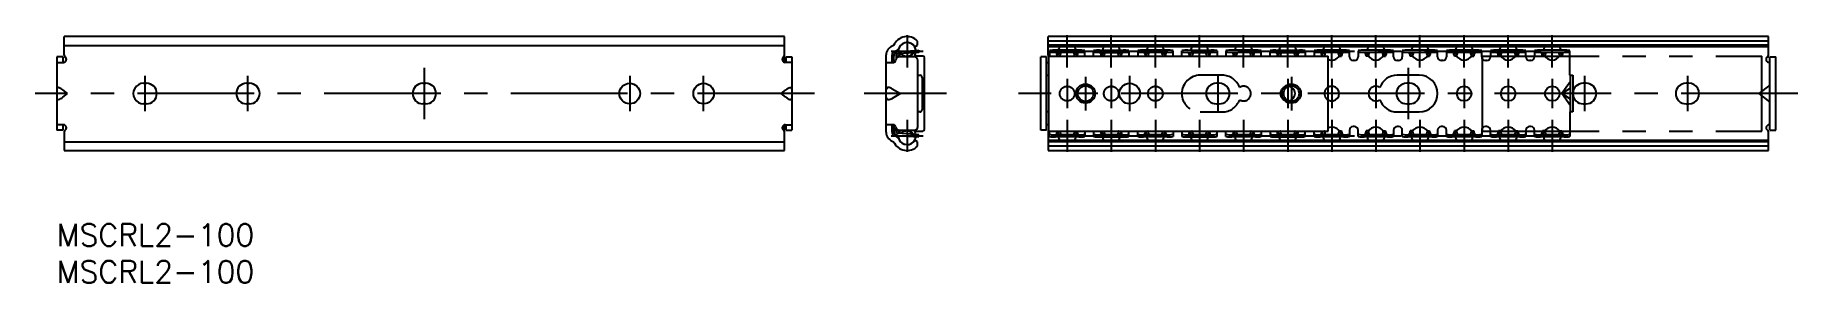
# Model space of a CAD drawing. Extents: x -3 to 237, y -8 to 26.
import ezdxf

# ---------------------------------------------------------------- set-up
doc = ezdxf.new("R2010")
doc.units = 0
doc.header["$LTSCALE"] = 0.5
for name, pattern in [('CENTER', [50.8, 31.75, -6.35, 6.35, -6.35]), ('DASHED', [19.05, 12.7, -6.35]), ('PHANTOM', [63.5, 31.75, -6.35, 6.35, -6.35, 6.35, -6.35])]:
    doc.linetypes.add(name, pattern=pattern)
for name, color, linetype in [('MSM_CENTER', 1, 'CENTER'), ('MSM_CONTINUOUS', 7, 'CONTINUOUS'), ('MSM_DASHED', 4, 'DASHED'), ('MSM_IMAGINARY', 6, 'PHANTOM'), ('MSM_NARROW', 5, 'CONTINUOUS'), ('MSM_PART_NUMBER', 7, 'CONTINUOUS')]:
    doc.layers.add(name, color=color, linetype=linetype)
doc.styles.get("Standard").update_dxf_attribs({"font": 'txt.shx', "height": 1.5, "bigfont": 'bigfont.shx'})

# ---------------------------------------------------------------- blocks, each defined once
blk = doc.blocks.new('*U27')
at = {"layer": 'MSM_PART_NUMBER'}
blk.add_text('MSCRL2-100', height=3, dxfattribs=at).set_placement((0, -3))
blk = doc.blocks.new('*U28')
at = {"layer": 'MSM_PART_NUMBER'}
blk.add_text('MSCRL2-100', height=3, dxfattribs=at).set_placement((0, -8))

msp = doc.modelspace()

# ---------------------------------------------------------------- linework, layer by layer
at = {"layer": 'MSM_CENTER'}
for p, q in [((115.68, 25.69), (115.68, 21.31)), ((137.46, 21.31), (137.46, 25.69)), ((143.46, 21.31), (143.46, 25.69)), ((149.46, 21.31), (149.46, 25.69)), ((155.46, 21.31), (155.46, 25.69)), ((161.46, 21.31), (161.46, 25.69)), ((167.46, 21.31), (167.46, 25.69)), ((173.46, 21.31), (173.46, 25.69)), ((179.46, 21.31), (179.46, 25.69)), ((185.46, 21.31), (185.46, 25.69)), ((191.46, 21.31), (191.46, 25.69)), ((197.46, 21.31), (197.46, 25.69)), ((203.46, 21.31), (203.46, 25.69)), ((113.49, 23.5), (117.87, 23.5)), ((135.27, 23.5), (205.65, 23.5)), ((12, 15.35), (12, 20.15)), ((26, 15.35), (26, 20.15)), ((50, 14.25), (50, 21.25)), ((78, 15.35), (78, 20.15)), ((88, 15.35), (88, 20.15)), ((137.46, 19.75), (137.46, 15.75)), ((139.96, 20.05), (139.96, 15.45)), ((143.46, 19.75), (143.46, 15.75)), ((145.96, 20.15), (145.96, 15.35)), ((149.46, 19.75), (149.46, 15.75)), ((157.96, 20.15), (157.96, 15.35)), ((167.46, 19.75), (167.46, 15.75)), ((167.96, 20.05), (167.96, 15.45)), ((173.46, 19.75), (173.46, 15.75)), ((179.46, 19.75), (179.46, 15.75)), ((183.86, 21.25), (183.86, 14.25)), ((191.47, 19.75), (191.47, 15.75)), ((197.46, 19.75), (197.46, 15.75)), ((203.46, 19.75), (203.46, 15.75)), ((207.86, 20.15), (207.86, 15.35)), ((221.86, 20.15), (221.86, 15.35)), ((103.06, 17.75), (-2.94, 17.75)), ((121.03, 17.75), (109.83, 17.75)), ((236.86, 17.75), (130.86, 17.75)), ((113.49, 12), (117.87, 12)), ((115.68, 14.19), (115.68, 9.81)), ((135.27, 12), (205.65, 12)), ((137.46, 14.19), (137.46, 9.81)), ((143.46, 14.19), (143.46, 9.81)), ((149.46, 14.19), (149.46, 9.81)), ((155.46, 14.19), (155.46, 9.81)), ((161.46, 14.19), (161.46, 9.81)), ((167.46, 14.19), (167.46, 9.81)), ((173.46, 14.19), (173.46, 9.81)), ((179.46, 14.19), (179.46, 9.81)), ((185.46, 14.19), (185.46, 9.81)), ((191.46, 14.19), (191.46, 9.81)), ((197.46, 14.19), (197.46, 9.81)), ((203.46, 14.19), (203.46, 9.81))]:
    msp.add_line(p, q, dxfattribs=at)
at = {"layer": 'MSM_CONTINUOUS'}
for p, q in [((99, 25.5), (1, 25.5)), ((1, 22.97), (1, 25.5)), ((1, 24.3), (99, 24.3)), ((99, 22.97), (99, 25.5)), ((113.85, 24.3), (113.65, 24.22)), ((116.72, 24.1), (117.11, 24.33)), ((117.11, 24.33), (117.11, 24.9)), ((232.86, 25.5), (134.86, 25.5)), ((134.86, 22.97), (134.86, 25.5)), ((232.86, 24.9), (134.86, 24.9)), ((232.86, 24.33), (134.86, 24.33)), ((232.86, 24.1), (134.86, 24.1)), ((232.86, 22.97), (232.86, 25.5)), ((0.8, 22.75), (0, 22.75)), ((0, 22.75), (0, 12.75)), ((0, 22), (0.9, 22)), ((0.8, 22.75), (0.8, 22)), ((98.8, 22.14), (98.8, 22.66)), ((98.9, 22.75), (98.9, 22.05)), ((100, 22), (99.1, 22)), ((99.2, 22.75), (99.2, 22)), ((99.2, 22.75), (100, 22.75)), ((100, 22.75), (100, 12.75)), ((112.83, 12.49), (112.83, 23.01)), ((112.83, 22), (113.83, 22)), ((113.63, 22), (113.63, 23.01)), ((113.88, 22), (113.88, 22.85)), ((113.95, 23.48), (114.14, 23.55)), ((114.18, 22.85), (114.18, 22.47)), ((114.38, 22.75), (114.38, 22.68)), ((114.44, 23.45), (117.26, 23.65)), ((117.28, 23.35), (114.46, 23.15)), ((114.57, 22.85), (114.48, 22.85)), ((116.63, 22.75), (114.63, 22.75)), ((114.75, 22.75), (114.73, 22.77)), ((116.64, 22.77), (116.62, 22.75)), ((117.83, 22.85), (116.8, 22.85)), ((117.13, 13.25), (117.13, 22.25)), ((117.26, 23.65), (117.28, 23.35)), ((118.03, 12.85), (118.03, 22.65)), ((134.66, 22.75), (133.86, 22.75)), ((133.86, 12.75), (133.86, 22.75)), ((134.66, 12.75), (134.66, 22.75)), ((134.66, 22), (134.76, 22)), ((134.96, 22.85), (172.96, 22.85)), ((134.96, 12.65), (134.96, 22.85)), ((135.06, 23.59), (135.06, 22.85)), ((139.06, 23.65), (135.86, 23.65)), ((139.06, 23.35), (135.86, 23.35)), ((136.01, 23.25), (136.01, 23.23)), ((136.25, 23.3), (136.58, 23.3)), ((138.34, 23.3), (138.67, 23.3)), ((138.91, 23.25), (138.91, 23.23)), ((139.86, 22.85), (139.86, 23.59)), ((141.06, 22.85), (141.06, 23.59)), ((141.86, 23.65), (145.06, 23.65)), ((141.86, 23.35), (145.06, 23.35)), ((142.01, 23.25), (142.01, 23.23)), ((142.58, 23.3), (142.25, 23.3)), ((144.67, 23.3), (144.34, 23.3)), ((144.91, 23.25), (144.91, 23.23)), ((145.86, 23.59), (145.86, 22.85)), ((147.06, 23.59), (147.06, 22.85)), ((151.06, 23.65), (147.86, 23.65)), ((151.06, 23.35), (147.86, 23.35)), ((148.01, 23.25), (148.01, 23.23)), ((148.25, 23.3), (148.58, 23.3)), ((150.34, 23.3), (150.67, 23.3)), ((150.91, 23.25), (150.91, 23.23)), ((151.86, 22.85), (151.86, 23.59)), ((153.06, 22.85), (153.06, 23.59)), ((153.86, 23.65), (157.06, 23.65)), ((153.86, 23.35), (157.06, 23.35)), ((154.01, 23.25), (154.01, 23.23)), ((154.58, 23.3), (154.25, 23.3)), ((156.67, 23.3), (156.34, 23.3)), ((156.91, 23.25), (156.91, 23.23)), ((157.86, 23.59), (157.86, 22.85)), ((159.06, 23.59), (159.06, 22.85)), ((163.06, 23.65), (159.86, 23.65)), ((163.06, 23.35), (159.86, 23.35)), ((160.01, 23.25), (160.01, 23.23)), ((160.25, 23.3), (160.58, 23.3)), ((162.34, 23.3), (162.67, 23.3)), ((162.91, 23.25), (162.91, 23.23)), ((163.86, 22.85), (163.86, 23.59)), ((165.06, 22.85), (165.06, 23.59)), ((165.86, 23.65), (169.06, 23.65)), ((165.86, 23.35), (169.06, 23.35)), ((166.01, 23.25), (166.01, 23.23)), ((166.58, 23.3), (166.25, 23.3)), ((168.67, 23.3), (168.34, 23.3)), ((168.91, 23.25), (168.91, 23.23)), ((169.86, 23.59), (169.86, 22.85)), ((171.06, 23.59), (171.06, 22.85)), ((175.06, 23.65), (171.86, 23.65)), ((175.06, 23.35), (171.86, 23.35)), ((172.01, 23.25), (172.01, 23.23)), ((172.25, 23.3), (172.58, 23.3)), ((172.96, 12.65), (172.96, 22.85)), ((174.34, 23.3), (174.67, 23.3)), ((174.48, 22.84), (174.78, 22.84)), ((174.91, 23.25), (174.91, 23.23)), ((175.86, 22.75), (175.86, 23.59)), ((176.56, 22.25), (176.36, 22.25)), ((177.06, 23.59), (177.06, 22.75)), ((181.06, 23.65), (177.86, 23.65)), ((181.06, 23.35), (177.86, 23.35)), ((178.01, 23.25), (178.01, 23.23)), ((178.44, 22.84), (178.14, 22.84)), ((178.25, 23.3), (178.58, 23.3)), ((180.34, 23.3), (180.67, 23.3)), ((180.48, 22.84), (180.78, 22.84)), ((180.91, 23.25), (180.91, 23.23)), ((181.86, 22.75), (181.86, 23.59)), ((182.56, 22.25), (182.36, 22.25)), ((183.06, 23.59), (183.06, 22.75)), ((187.06, 23.65), (183.86, 23.65)), ((187.06, 23.35), (183.86, 23.35)), ((184.01, 23.25), (184.01, 23.23)), ((184.44, 22.84), (184.14, 22.84)), ((184.25, 23.3), (184.58, 23.3)), ((186.34, 23.3), (186.67, 23.3)), ((186.48, 22.84), (186.78, 22.84)), ((186.91, 23.25), (186.91, 23.23)), ((187.86, 22.75), (187.86, 23.59)), ((188.56, 22.25), (188.36, 22.25)), ((189.06, 23.59), (189.06, 22.75)), ((193.06, 23.65), (189.86, 23.65)), ((193.06, 23.35), (189.86, 23.35)), ((190.01, 23.25), (190.01, 23.23)), ((190.44, 22.84), (190.14, 22.84)), ((190.25, 23.3), (190.58, 23.3)), ((192.34, 23.3), (192.67, 23.3)), ((192.48, 22.84), (192.78, 22.84)), ((192.91, 23.25), (192.91, 23.23)), ((193.86, 22.75), (193.86, 23.59)), ((194.56, 22.25), (194.36, 22.25)), ((195.06, 23.59), (195.06, 22.75)), ((199.06, 23.65), (195.86, 23.65)), ((199.06, 23.35), (195.86, 23.35)), ((196.01, 23.25), (196.01, 23.23)), ((196.44, 22.84), (196.14, 22.84)), ((196.25, 23.3), (196.58, 23.3)), ((198.34, 23.3), (198.67, 23.3)), ((198.48, 22.84), (198.78, 22.84)), ((198.91, 23.25), (198.91, 23.23)), ((199.86, 22.75), (199.86, 23.59)), ((200.56, 22.25), (200.36, 22.25)), ((201.06, 23.59), (201.06, 22.75)), ((205.06, 23.65), (201.86, 23.65)), ((205.06, 23.35), (201.86, 23.35)), ((202.01, 23.25), (202.01, 23.23)), ((202.44, 22.84), (202.14, 22.84)), ((202.25, 23.3), (202.58, 23.3)), ((204.34, 23.3), (204.67, 23.3)), ((204.48, 22.84), (204.78, 22.84)), ((204.91, 23.25), (204.91, 23.23)), ((205.86, 20.25), (205.86, 23.59)), ((233.06, 22), (232.96, 22)), ((233.06, 22.75), (233.86, 22.75)), ((233.06, 12.75), (233.06, 22.75)), ((233.86, 12.75), (233.86, 22.75)), ((117.13, 20.25), (117.43, 20.25)), ((117.73, 19.95), (117.73, 15.55)), ((134.66, 20.25), (134.96, 20.25)), ((185.36, 20.25), (182.36, 20.25)), ((205.96, 19.4), (204.76, 17.75)), ((205.86, 20.25), (206.26, 20.25)), ((205.96, 15.25), (205.96, 20.25)), ((206.26, 20.25), (206.26, 15.25)), ((1.46, 17.75), (0.8, 18.26)), ((0.8, 17.24), (1.46, 17.75)), ((11.8, 19.15), (12.2, 19.15)), ((25.8, 19.15), (26.2, 19.15)), ((49.8, 19.15), (50.2, 19.15)), ((98.54, 17.75), (99.2, 18.26)), ((99.2, 17.24), (98.54, 17.75)), ((113.63, 18.41), (114.78, 17.75)), ((114.78, 17.75), (113.63, 17.09)), ((158.16, 19.15), (157.76, 19.15)), ((184.06, 19.15), (183.66, 19.15)), ((205.96, 18.5), (204.76, 17.75)), ((205.96, 17), (204.76, 17.75)), ((205.96, 16.1), (204.76, 17.75)), ((208.06, 19.15), (207.66, 19.15)), ((222.06, 19.15), (221.66, 19.15)), ((233.06, 18.9), (231.56, 17.75)), ((231.56, 17.75), (233.06, 16.6)), ((12.2, 16.35), (11.8, 16.35)), ((26.2, 16.35), (25.8, 16.35)), ((50.2, 16.35), (49.8, 16.35)), ((117.43, 15.25), (117.13, 15.25)), ((134.96, 15.25), (134.66, 15.25)), ((157.76, 16.35), (158.16, 16.35)), ((182.36, 15.25), (185.36, 15.25)), ((183.66, 16.35), (184.06, 16.35)), ((206.26, 15.25), (205.86, 15.25)), ((205.86, 15.25), (205.86, 11.91)), ((207.66, 16.35), (208.06, 16.35)), ((221.66, 16.35), (222.06, 16.35)), ((0.9, 13.5), (0, 13.5)), ((0.8, 12.75), (0, 12.75)), ((0.8, 13.5), (0.8, 12.75)), ((1, 12.53), (1, 10)), ((98.8, 13.36), (98.8, 12.84)), ((98.9, 13.45), (98.9, 12.75)), ((99, 10), (99, 12.53)), ((99.1, 13.5), (100, 13.5)), ((99.2, 13.5), (99.2, 12.75)), ((99.2, 12.75), (100, 12.75)), ((113.83, 13.5), (112.83, 13.5)), ((113.63, 12.49), (113.63, 13.5)), ((113.88, 13.5), (113.88, 12.65)), ((114.14, 11.95), (113.95, 12.02)), ((114.18, 12.65), (114.18, 13.03)), ((114.38, 12.82), (114.38, 12.75)), ((114.44, 12.05), (117.26, 11.85)), ((117.28, 12.15), (114.46, 12.35)), ((114.48, 12.65), (114.57, 12.65)), ((114.63, 12.75), (116.63, 12.75)), ((114.73, 12.73), (114.75, 12.75)), ((116.62, 12.75), (116.64, 12.73)), ((116.8, 12.65), (117.83, 12.65)), ((117.26, 11.85), (117.28, 12.15)), ((134.66, 12.75), (133.86, 12.75)), ((134.76, 13.5), (134.66, 13.5)), ((134.86, 12.53), (134.86, 10)), ((134.96, 12.65), (172.96, 12.65)), ((135.06, 11.91), (135.06, 12.65)), ((139.06, 12.15), (135.86, 12.15)), ((136.01, 12.25), (136.01, 12.27)), ((136.25, 12.2), (136.58, 12.2)), ((138.34, 12.2), (138.67, 12.2)), ((138.91, 12.25), (138.91, 12.27)), ((139.86, 12.65), (139.86, 11.91)), ((141.06, 12.65), (141.06, 11.91)), ((141.86, 12.15), (145.06, 12.15)), ((142.01, 12.25), (142.01, 12.27)), ((142.58, 12.2), (142.25, 12.2)), ((144.67, 12.2), (144.34, 12.2)), ((144.91, 12.25), (144.91, 12.27)), ((145.86, 11.91), (145.86, 12.65)), ((147.06, 11.91), (147.06, 12.65)), ((151.06, 12.15), (147.86, 12.15)), ((148.01, 12.25), (148.01, 12.27)), ((148.25, 12.2), (148.58, 12.2)), ((150.34, 12.2), (150.67, 12.2)), ((150.91, 12.25), (150.91, 12.27)), ((151.86, 12.65), (151.86, 11.91)), ((153.06, 12.65), (153.06, 11.91)), ((153.86, 12.15), (157.06, 12.15)), ((154.01, 12.25), (154.01, 12.27)), ((154.58, 12.2), (154.25, 12.2)), ((156.67, 12.2), (156.34, 12.2)), ((156.91, 12.25), (156.91, 12.27)), ((157.86, 11.91), (157.86, 12.65)), ((159.06, 11.91), (159.06, 12.65)), ((163.06, 12.15), (159.86, 12.15)), ((160.01, 12.25), (160.01, 12.27)), ((160.25, 12.2), (160.58, 12.2)), ((162.34, 12.2), (162.67, 12.2)), ((162.91, 12.25), (162.91, 12.27)), ((163.86, 12.65), (163.86, 11.91)), ((165.06, 12.65), (165.06, 11.91)), ((165.86, 12.15), (169.06, 12.15)), ((166.01, 12.25), (166.01, 12.27)), ((166.58, 12.2), (166.25, 12.2)), ((168.67, 12.2), (168.34, 12.2)), ((168.91, 12.25), (168.91, 12.27)), ((169.86, 11.91), (169.86, 12.65)), ((171.06, 11.91), (171.06, 12.65)), ((175.06, 12.15), (171.86, 12.15)), ((172.01, 12.25), (172.01, 12.27)), ((172.25, 12.2), (172.58, 12.2)), ((174.34, 12.2), (174.67, 12.2)), ((174.48, 12.66), (174.78, 12.66)), ((174.91, 12.25), (174.91, 12.27)), ((175.86, 12.75), (175.86, 11.91)), ((176.56, 13.25), (176.36, 13.25)), ((177.06, 11.91), (177.06, 12.75)), ((181.06, 12.15), (177.86, 12.15)), ((178.01, 12.25), (178.01, 12.27)), ((178.44, 12.66), (178.14, 12.66)), ((178.25, 12.2), (178.58, 12.2)), ((180.34, 12.2), (180.67, 12.2)), ((180.48, 12.66), (180.78, 12.66)), ((180.91, 12.25), (180.91, 12.27)), ((181.86, 12.75), (181.86, 11.91)), ((182.56, 13.25), (182.36, 13.25)), ((183.06, 11.91), (183.06, 12.75)), ((187.06, 12.15), (183.86, 12.15)), ((184.01, 12.25), (184.01, 12.27)), ((184.44, 12.66), (184.14, 12.66)), ((184.25, 12.2), (184.58, 12.2)), ((186.34, 12.2), (186.67, 12.2)), ((186.48, 12.66), (186.78, 12.66)), ((186.91, 12.25), (186.91, 12.27)), ((187.86, 12.75), (187.86, 11.91)), ((188.56, 13.25), (188.36, 13.25)), ((189.06, 11.91), (189.06, 12.75)), ((193.06, 12.15), (189.86, 12.15)), ((190.01, 12.25), (190.01, 12.27)), ((190.44, 12.66), (190.14, 12.66)), ((190.25, 12.2), (190.58, 12.2)), ((192.34, 12.2), (192.67, 12.2)), ((192.48, 12.66), (192.78, 12.66)), ((192.91, 12.25), (192.91, 12.27)), ((193.86, 12.75), (193.86, 11.91)), ((194.56, 13.25), (194.36, 13.25)), ((195.06, 11.91), (195.06, 12.75)), ((199.06, 12.15), (195.86, 12.15)), ((196.01, 12.25), (196.01, 12.27)), ((196.44, 12.66), (196.14, 12.66)), ((196.25, 12.2), (196.58, 12.2)), ((198.34, 12.2), (198.67, 12.2)), ((198.48, 12.66), (198.78, 12.66)), ((198.91, 12.25), (198.91, 12.27)), ((199.86, 12.75), (199.86, 11.91)), ((200.56, 13.25), (200.36, 13.25)), ((201.06, 11.91), (201.06, 12.75)), ((205.06, 12.15), (201.86, 12.15)), ((202.01, 12.25), (202.01, 12.27)), ((202.44, 12.66), (202.14, 12.66)), ((202.25, 12.2), (202.58, 12.2)), ((204.34, 12.2), (204.67, 12.2)), ((204.48, 12.66), (204.78, 12.66)), ((204.91, 12.25), (204.91, 12.27)), ((232.86, 10), (232.86, 12.53)), ((232.96, 13.5), (233.06, 13.5)), ((233.06, 12.75), (233.86, 12.75)), ((1, 11.2), (99, 11.2)), ((1, 10), (99, 10)), ((113.65, 11.28), (113.85, 11.2)), ((117.11, 11.17), (116.72, 11.4)), ((117.11, 10.6), (117.11, 11.17)), ((134.86, 11.4), (232.86, 11.4)), ((232.86, 11.17), (134.86, 11.17)), ((232.86, 10.6), (134.86, 10.6)), ((134.86, 10), (232.86, 10)), ((139.06, 11.85), (135.86, 11.85)), ((141.86, 11.85), (145.06, 11.85)), ((151.06, 11.85), (147.86, 11.85)), ((153.86, 11.85), (157.06, 11.85)), ((163.06, 11.85), (159.86, 11.85)), ((165.86, 11.85), (169.06, 11.85)), ((175.06, 11.85), (171.86, 11.85)), ((181.06, 11.85), (177.86, 11.85)), ((187.06, 11.85), (183.86, 11.85)), ((193.06, 11.85), (189.86, 11.85)), ((199.06, 11.85), (195.86, 11.85)), ((205.06, 11.85), (201.86, 11.85))]:
    msp.add_line(p, q, dxfattribs=at)
for centre, radius in [((77.94, 17.75), 1.4), ((88, 17.75), 1.4), ((139.96, 17.75), 1.06), ((145.96, 17.75), 1.4), ((167.96, 17.75), 1.06), ((191.47, 17.75), 1), ((197.46, 17.75), 1), ((203.46, 17.75), 1)]:
    msp.add_circle(centre, radius, dxfattribs=at)
for centre, radius, start, end in [((114.13, 23.01), 1.3, 111.7, 180), ((115.68, 23.5), 2, 44.3568, 156.5216), ((115.68, 23.5), 1.19, 5.9004, 182.0996), ((115.68, 23.5), 1.2, 30, 156.5216), ((137.46, 23.5), 1.19, 149.7385, 172.7613), ((137.46, 23.5), 1.19, 7.2387, 30.2615), ((143.46, 23.5), 1.19, 149.7385, 172.7613), ((143.46, 23.5), 1.19, 7.2387, 30.2615), ((149.46, 23.5), 1.19, 149.7385, 172.7613), ((149.46, 23.5), 1.19, 7.2387, 30.2615), ((155.46, 23.5), 1.19, 149.7385, 172.7613), ((155.46, 23.5), 1.19, 7.2387, 30.2615), ((161.46, 23.5), 1.19, 149.7385, 172.7613), ((161.46, 23.5), 1.19, 7.2387, 30.2615), ((167.46, 23.5), 1.19, 149.7385, 172.7613), ((167.46, 23.5), 1.19, 7.2387, 30.2615), ((173.46, 23.5), 1.19, 149.7385, 172.7613), ((173.46, 23.5), 1.19, 7.2387, 30.2615), ((179.46, 23.5), 1.19, 149.7385, 172.7613), ((179.46, 23.5), 1.19, 7.2387, 30.2615), ((185.46, 23.5), 1.19, 149.7399, 172.7625), ((185.46, 23.5), 1.19, 7.2375, 30.2601), ((191.46, 23.5), 1.19, 149.7399, 172.7625), ((191.46, 23.5), 1.19, 7.2375, 30.2601), ((197.46, 23.5), 1.19, 149.7399, 172.7625), ((197.46, 23.5), 1.19, 7.2375, 30.2601), ((203.46, 23.5), 1.19, 149.7399, 172.7625), ((203.46, 23.5), 1.19, 7.2375, 30.2601), ((0.9, 22.4), 0.4, 269.9999, 55.1501), ((1.3, 22.97), 0.3, 179.9993, 235.1504), ((99.1, 22.4), 0.4, 124.8499, 270.0001), ((98.7, 22.97), 0.3, 304.8496, 0.0007), ((114.13, 23.01), 0.5, 111.7, 180), ((113.83, 22.3), 0.3, 269.9999, 356.4167), ((114.48, 22.85), 0.6, 94, 180), ((114.63, 22.25), 0.5, 90, 176.4167), ((113.85, 24.3), 0.8, 291.7, 336.5216), ((114.48, 22.85), 0.3, 94, 180), ((114.48, 22.75), 0.1, 90, 180), ((115.68, 23.5), 1.19, 196.6389, 219.0443), ((114.57, 22.65), 0.2, 37.3832, 90), ((115.65, 24), 1.16, 225.0872, 322.9128), ((115.68, 23.5), 1.19, 320.9557, 351.3611), ((116.63, 22.25), 0.5, 0, 90), ((116.8, 22.65), 0.2, 90, 142.6168), ((117.83, 22.65), 0.2, 0.0001, 89.9999), ((134.76, 22.4), 0.4, 269.999, 300.0009), ((135.16, 22.97), 0.3, 180, 228.1897), ((135.66, 20.74), 2.92, 86.086, 101.8946), ((135.66, 20.44), 2.92, 86.086, 101.8946), ((136.22, 22.86), 0.44, 86.8426, 119.3489), ((137.46, 23.49), 1.48, 190.169, 205.9112), ((137.64, 22.73), 1.5, 157.6662, 175.4462), ((137.59, 22.73), 1.15, 150.4598, 174.1605), ((137.46, 23.5), 1.19, 211.2836, 213.0861), ((137.46, 9.56), 13.77, 86.3463, 93.6537), ((137.34, 22.73), 1.15, 5.8395, 29.5402), ((137.46, 23.5), 1.19, 326.9139, 328.7162), ((138.7, 22.86), 0.439, 60.6501, 93.158), ((137.29, 22.73), 1.5, 4.5538, 22.3338), ((137.46, 23.49), 1.48, 334.0888, 349.8304), ((139.26, 20.74), 2.92, 78.1055, 93.9139), ((139.26, 20.44), 2.92, 78.1055, 93.9139), ((141.66, 20.74), 2.92, 86.0861, 101.8945), ((141.66, 20.44), 2.92, 86.0861, 101.8945), ((142.22, 22.86), 0.439, 86.8417, 119.3498), ((143.46, 23.49), 1.48, 190.1696, 205.9112), ((143.64, 22.73), 1.5, 157.6662, 175.4462), ((143.59, 22.73), 1.15, 150.4598, 174.1605), ((143.46, 23.5), 1.19, 211.2838, 213.0861), ((143.46, 9.56), 13.77, 86.3463, 93.6537), ((143.34, 22.73), 1.15, 5.8395, 29.5402), ((143.46, 23.5), 1.19, 326.9139, 328.7164), ((144.7, 22.86), 0.44, 60.6511, 93.1574), ((143.29, 22.73), 1.5, 4.5538, 22.3338), ((143.46, 23.49), 1.48, 334.0888, 349.831), ((145.26, 20.74), 2.92, 78.1054, 93.914), ((145.26, 20.44), 2.92, 78.1054, 93.914), ((147.66, 20.74), 2.92, 86.086, 101.8946), ((147.66, 20.44), 2.92, 86.086, 101.8946), ((148.22, 22.86), 0.44, 86.8426, 119.3489), ((149.46, 23.49), 1.48, 190.169, 205.9112), ((149.64, 22.73), 1.5, 157.6662, 175.4462), ((149.59, 22.73), 1.15, 150.4598, 174.1605), ((149.46, 23.5), 1.19, 211.2836, 213.0861), ((149.46, 9.56), 13.77, 86.3463, 93.6537), ((149.34, 22.73), 1.15, 5.8395, 29.5402), ((149.46, 23.5), 1.19, 326.9139, 328.7162), ((150.7, 22.86), 0.439, 60.6501, 93.158), ((149.29, 22.73), 1.5, 4.5538, 22.3338), ((149.46, 23.49), 1.48, 334.0888, 349.8304), ((151.26, 20.74), 2.92, 78.1055, 93.9139), ((151.26, 20.44), 2.92, 78.1055, 93.9139), ((153.66, 20.74), 2.92, 86.0861, 101.8945), ((153.66, 20.44), 2.92, 86.0861, 101.8945), ((154.22, 22.86), 0.439, 86.8417, 119.3498), ((155.46, 23.49), 1.48, 190.1696, 205.9112), ((155.64, 22.73), 1.5, 157.6662, 175.4462), ((155.59, 22.73), 1.15, 150.4598, 174.1605), ((155.46, 23.5), 1.19, 211.2838, 213.0861), ((155.46, 9.56), 13.77, 86.3463, 93.6537), ((155.34, 22.73), 1.15, 5.8395, 29.5402), ((155.46, 23.5), 1.19, 326.9139, 328.7164), ((156.7, 22.86), 0.44, 60.6511, 93.1574), ((155.29, 22.73), 1.5, 4.5538, 22.3338), ((155.46, 23.49), 1.48, 334.0888, 349.831), ((157.26, 20.74), 2.92, 78.1054, 93.914), ((157.26, 20.44), 2.92, 78.1054, 93.914), ((159.66, 20.74), 2.92, 86.086, 101.8946), ((159.66, 20.44), 2.92, 86.086, 101.8946), ((160.22, 22.86), 0.44, 86.8426, 119.3489), ((161.46, 23.49), 1.48, 190.169, 205.9112), ((161.64, 22.73), 1.5, 157.6662, 175.4462), ((161.59, 22.73), 1.15, 150.4598, 174.1605), ((161.46, 23.5), 1.19, 211.2836, 213.0861), ((161.46, 9.56), 13.77, 86.3463, 93.6537), ((161.34, 22.73), 1.15, 5.8395, 29.5402), ((161.46, 23.5), 1.19, 326.9139, 328.7162), ((162.7, 22.86), 0.439, 60.6501, 93.158), ((161.29, 22.73), 1.5, 4.5538, 22.3338), ((161.46, 23.49), 1.48, 334.0888, 349.8304), ((163.26, 20.74), 2.92, 78.1055, 93.9139), ((163.26, 20.44), 2.92, 78.1055, 93.9139), ((165.66, 20.74), 2.92, 86.0861, 101.8945), ((165.66, 20.44), 2.92, 86.0861, 101.8945), ((166.22, 22.86), 0.439, 86.842, 119.3499), ((167.46, 23.49), 1.48, 190.1696, 205.9112), ((167.64, 22.73), 1.5, 157.6662, 175.4462), ((167.59, 22.73), 1.15, 150.4598, 174.1605), ((167.46, 23.5), 1.19, 211.2838, 213.0861), ((167.46, 9.56), 13.77, 86.3463, 93.6537), ((167.34, 22.73), 1.15, 5.8395, 29.5402), ((167.46, 23.5), 1.19, 326.9139, 328.7164), ((168.7, 22.86), 0.44, 60.6511, 93.1574), ((167.29, 22.73), 1.5, 4.5538, 22.3338), ((167.46, 23.49), 1.48, 334.0888, 349.831), ((169.26, 20.74), 2.92, 78.1054, 93.914), ((169.26, 20.44), 2.92, 78.1054, 93.914), ((171.66, 20.74), 2.92, 86.0861, 101.8945), ((171.66, 20.44), 2.92, 86.0861, 101.8945), ((172.22, 22.86), 0.44, 86.8423, 119.3496), ((173.46, 23.49), 1.48, 190.1695, 205.9112), ((173.63, 22.73), 1.5, 157.6539, 175.4591), ((173.59, 22.73), 1.15, 150.4584, 174.1617), ((173.46, 23.5), 1.19, 211.2823, 213.0883), ((173.46, 9.56), 13.77, 86.3463, 93.6537), ((173.46, 23.5), 1.19, 245.1687, 328.6551), ((173.37, 22.75), 1.12, 4.7186, 29.8065), ((174.7, 22.86), 0.44, 60.6507, 93.1575), ((173.33, 22.74), 1.45, 3.7119, 22.5466), ((173.49, 23.49), 1.44, 333.2886, 349.9235), ((175.26, 20.74), 2.92, 78.1055, 93.9139), ((175.26, 20.44), 2.92, 78.1055, 93.9139), ((176.36, 22.75), 0.5, 180, 270), ((176.56, 22.75), 0.5, 270, 0), ((177.66, 20.74), 2.92, 86.0861, 101.8945), ((177.66, 20.44), 2.92, 86.0861, 101.8945), ((178.22, 22.86), 0.44, 86.8423, 119.3496), ((179.43, 23.49), 1.44, 190.0809, 206.7071), ((179.59, 22.74), 1.45, 157.4534, 176.2881), ((179.55, 22.75), 1.12, 150.1935, 175.2814), ((179.46, 23.5), 1.19, 211.3449, 328.6551), ((179.46, 9.56), 13.77, 86.3463, 93.6537), ((179.37, 22.75), 1.12, 4.7186, 29.8065), ((180.7, 22.86), 0.44, 60.6507, 93.1575), ((179.33, 22.74), 1.45, 3.7119, 22.5466), ((179.49, 23.49), 1.44, 333.2886, 349.9235), ((181.26, 20.74), 2.92, 78.1055, 93.9139), ((181.26, 20.44), 2.92, 78.1055, 93.9139), ((182.36, 22.75), 0.5, 180.0001, 269.9999), ((182.56, 22.75), 0.5, 270, 360), ((183.66, 20.74), 2.92, 86.0861, 101.8945), ((183.66, 20.44), 2.92, 86.0861, 101.8945), ((184.22, 22.86), 0.44, 86.8423, 119.3496), ((185.43, 23.49), 1.44, 190.0809, 206.7071), ((185.59, 22.74), 1.45, 157.4534, 176.2881), ((185.55, 22.75), 1.12, 150.1935, 175.2814), ((185.46, 23.5), 1.19, 211.3449, 328.6551), ((185.46, 9.56), 13.77, 86.3463, 93.6537), ((185.37, 22.75), 1.12, 4.7186, 29.8065), ((186.7, 22.86), 0.44, 60.6507, 93.1575), ((185.33, 22.74), 1.45, 3.7119, 22.5466), ((185.49, 23.49), 1.44, 333.2886, 349.9235), ((187.26, 20.74), 2.92, 78.1055, 93.9139), ((187.26, 20.44), 2.92, 78.1055, 93.9139), ((188.36, 22.75), 0.5, 180.0001, 269.9999), ((188.56, 22.75), 0.5, 270, 360), ((189.66, 20.74), 2.92, 86.0861, 101.8945), ((189.66, 20.44), 2.92, 86.0861, 101.8945), ((190.22, 22.86), 0.44, 86.8423, 119.3496), ((191.43, 23.49), 1.44, 190.0809, 206.7071), ((191.59, 22.74), 1.45, 157.4534, 176.2881), ((191.55, 22.75), 1.12, 150.1935, 175.2814), ((191.46, 23.5), 1.19, 211.3449, 328.6551), ((191.46, 9.56), 13.77, 86.3463, 93.6537), ((191.37, 22.75), 1.12, 4.7186, 29.8065), ((192.7, 22.86), 0.44, 60.6507, 93.1575), ((191.33, 22.74), 1.45, 3.7119, 22.5466), ((191.49, 23.49), 1.44, 333.2886, 349.9235), ((193.26, 20.74), 2.92, 78.1055, 93.9139), ((193.26, 20.44), 2.92, 78.1055, 93.9139), ((194.36, 22.75), 0.5, 180.0001, 269.9999), ((194.56, 22.75), 0.5, 270.0001, 360), ((195.66, 20.74), 2.92, 86.0861, 101.8945), ((195.66, 20.44), 2.92, 86.0861, 101.8945), ((196.22, 22.86), 0.44, 86.8423, 119.3496), ((197.43, 23.49), 1.44, 190.0809, 206.7071), ((197.59, 22.74), 1.45, 157.4534, 176.2881), ((197.55, 22.75), 1.12, 150.1935, 175.2814), ((197.46, 23.5), 1.19, 211.3449, 328.6551), ((197.46, 9.56), 13.77, 86.3463, 93.6537), ((197.37, 22.75), 1.12, 4.7186, 29.8065), ((198.7, 22.86), 0.44, 60.6507, 93.1575), ((197.33, 22.74), 1.45, 3.7119, 22.5466), ((197.49, 23.49), 1.44, 333.2886, 349.9235), ((199.26, 20.74), 2.92, 78.1055, 93.9139), ((199.26, 20.44), 2.92, 78.1055, 93.9139), ((200.36, 22.75), 0.5, 180, 270), ((200.56, 22.75), 0.5, 270, 0), ((201.66, 20.74), 2.92, 86.0861, 101.8945), ((201.66, 20.44), 2.92, 86.0861, 101.8945), ((202.22, 22.86), 0.44, 86.8423, 119.3496), ((203.43, 23.49), 1.44, 190.0809, 206.7071), ((203.59, 22.74), 1.45, 157.4534, 176.2881), ((203.55, 22.75), 1.12, 150.1935, 175.2814), ((203.46, 23.5), 1.19, 211.3449, 328.6551), ((203.46, 9.56), 13.77, 86.3463, 93.6537), ((203.37, 22.75), 1.12, 4.7186, 29.8065), ((204.7, 22.86), 0.44, 60.6507, 93.1575), ((203.33, 22.74), 1.45, 3.7119, 22.5466), ((203.49, 23.49), 1.44, 333.2886, 349.9235), ((205.26, 20.74), 2.92, 78.1055, 93.9139), ((205.26, 20.44), 2.92, 78.1055, 93.9139), ((232.96, 22.4), 0.4, 124.8499, 270.0001), ((232.56, 22.97), 0.3, 304.8496, 0.0007), ((117.43, 19.95), 0.3, 0, 90), ((182.36, 17.75), 2.5, 90, 160.402), ((185.36, 17.75), 2.5, 270, 90), ((0.17, 18.4), 0.172, 103.5086, 175.1185), ((0.17, 17.1), 0.172, 184.8815, 256.4914), ((0.16, 18.21), 0.35, 78.0605, 95.057), ((0.16, 17.29), 0.35, 264.943, 281.9395), ((-0.15, 17.16), 1.45, 49.2791, 74.8153), ((-0.15, 18.34), 1.45, 285.1847, 310.7209), ((11.8, 17.75), 1.4, 89.9999, 270.0001), ((12.2, 17.75), 1.4, 270, 90), ((25.8, 17.75), 1.4, 90, 270), ((26.2, 17.75), 1.4, 270, 90), ((49.8, 17.75), 1.4, 90, 270), ((50.2, 17.75), 1.4, 270, 90), ((100.65, 16.41), 2.35, 116.5926, 128.0425), ((100.65, 19.09), 2.35, 231.9575, 243.4074), ((99.84, 17.98), 0.581, 84.9226, 115.002), ((99.84, 17.52), 0.581, 244.998, 275.0774), ((99.84, 18.41), 0.16, 1.012, 70.7757), ((99.84, 17.09), 0.16, 289.2243, 358.988), ((113.16, 18.24), 0.329, 106.7148, 177.336), ((113.16, 17.26), 0.329, 182.664, 253.2852), ((113.15, 17.69), 0.87, 55.8887, 95.1252), ((113.15, 17.81), 0.87, 264.8748, 304.1113), ((157.76, 17.75), 1.4, 90, 270), ((158.16, 17.75), 1.4, 270, 90), ((167.46, 17.75), 1, 277.6899, 82.3101), ((173.46, 17.75), 1, 0, 120), ((173.46, 17.75), 1, 240, 120.0011), ((179.46, 17.75), 1, 56.9871, 303.0129), ((182.36, 17.75), 2.5, 199.598, 270), ((183.66, 17.75), 1.4, 90, 270), ((184.06, 17.75), 1.4, 270, 90), ((207.66, 17.75), 1.4, 90, 270), ((208.06, 17.75), 1.4, 270, 90), ((221.66, 17.75), 1.4, 90, 270), ((222.06, 17.75), 1.4, 269.9999, 90.0001), ((117.43, 15.55), 0.3, 270, 360), ((0.9, 13.1), 0.4, 304.8499, 90.0001), ((1.3, 12.53), 0.3, 124.8499, 180), ((99.1, 13.1), 0.4, 89.9999, 235.1501), ((98.7, 12.53), 0.3, 359.9993, 55.1504), ((114.13, 12.49), 1.3, 180, 248.3), ((114.13, 12.49), 0.5, 180, 248.3), ((113.83, 13.2), 0.3, 3.5833, 90.0001), ((114.48, 12.65), 0.6, 180, 266), ((114.63, 13.25), 0.5, 183.5833, 270), ((114.48, 12.65), 0.3, 180, 265.9999), ((114.48, 12.75), 0.1, 180, 269.9998), ((115.68, 12), 1.19, 177.9004, 354.0996), ((115.68, 12), 1.19, 140.9557, 163.3611), ((114.57, 12.85), 0.2, 270.0002, 322.6167), ((115.65, 11.5), 1.16, 37.0872, 134.9128), ((115.68, 12), 1.19, 8.6389, 39.0443), ((116.63, 13.25), 0.5, 270, 0), ((116.8, 12.85), 0.2, 217.3834, 269.9998), ((117.83, 12.85), 0.2, 270.0001, 359.9999), ((134.76, 13.1), 0.4, 59.9991, 90.001), ((135.16, 12.53), 0.3, 131.8102, 180.0008), ((135.66, 15.06), 2.92, 258.1054, 273.914), ((137.46, 12.01), 1.48, 154.0888, 169.831), ((136.22, 12.64), 0.44, 240.6511, 273.1574), ((137.64, 12.77), 1.5, 184.5538, 202.3338), ((137.46, 12), 1.19, 146.9139, 148.7164), ((137.59, 12.77), 1.15, 185.8395, 209.5402), ((137.46, 25.94), 13.77, 266.3463, 273.6537), ((137.34, 12.77), 1.15, 330.4598, 354.1605), ((137.46, 12), 1.19, 31.2838, 33.0861), ((137.29, 12.77), 1.5, 337.6662, 355.4462), ((138.7, 12.64), 0.439, 266.842, 299.3499), ((137.46, 12.01), 1.48, 10.1696, 25.9112), ((139.26, 15.06), 2.92, 266.0861, 281.8945), ((141.66, 15.06), 2.92, 258.1055, 273.9139), ((143.46, 12.01), 1.48, 154.0888, 169.8304), ((142.22, 12.64), 0.439, 240.6501, 273.158), ((143.64, 12.77), 1.5, 184.5538, 202.3338), ((143.59, 12.77), 1.15, 185.8395, 209.5402), ((143.46, 12), 1.19, 146.9139, 148.7162), ((143.46, 25.94), 13.77, 266.3463, 273.6537), ((143.34, 12.77), 1.15, 330.4598, 354.1605), ((143.46, 12), 1.19, 31.2836, 33.0861), ((143.29, 12.77), 1.5, 337.6662, 355.4462), ((144.7, 12.64), 0.44, 266.8426, 299.3489), ((143.46, 12.01), 1.48, 10.169, 25.9112), ((145.26, 15.06), 2.92, 266.086, 281.8946), ((147.66, 15.06), 2.92, 258.1054, 273.914), ((149.46, 12.01), 1.48, 154.0888, 169.831), ((148.22, 12.64), 0.44, 240.6511, 273.1574), ((149.64, 12.77), 1.5, 184.5538, 202.3338), ((149.59, 12.77), 1.15, 185.8395, 209.5402), ((149.46, 12), 1.19, 146.9139, 148.7164), ((149.46, 25.94), 13.77, 266.3463, 273.6537), ((149.34, 12.77), 1.15, 330.4598, 354.1605), ((149.46, 12), 1.19, 31.2838, 33.0861), ((149.29, 12.77), 1.5, 337.6662, 355.4462), ((150.7, 12.64), 0.439, 266.842, 299.3499), ((149.46, 12.01), 1.48, 10.1696, 25.9112), ((151.26, 15.06), 2.92, 266.0861, 281.8945), ((153.66, 15.06), 2.92, 258.1055, 273.9139), ((155.46, 12.01), 1.48, 154.0888, 169.8304), ((154.22, 12.64), 0.439, 240.6501, 273.158), ((155.64, 12.77), 1.5, 184.5538, 202.3338), ((155.59, 12.77), 1.15, 185.8395, 209.5402), ((155.46, 12), 1.19, 146.9139, 148.7162), ((155.46, 25.94), 13.77, 266.3463, 273.6537), ((155.34, 12.77), 1.15, 330.4598, 354.1605), ((155.46, 12), 1.19, 31.2836, 33.0861), ((155.29, 12.77), 1.5, 337.6662, 355.4462), ((156.7, 12.64), 0.44, 266.8426, 299.3489), ((155.46, 12.01), 1.48, 10.169, 25.9112), ((157.26, 15.06), 2.92, 266.086, 281.8946), ((159.66, 15.06), 2.92, 258.1054, 273.914), ((161.46, 12.01), 1.48, 154.0888, 169.831), ((160.22, 12.64), 0.44, 240.6511, 273.1574), ((161.64, 12.77), 1.5, 184.5538, 202.3338), ((161.59, 12.77), 1.15, 185.8395, 209.5402), ((161.46, 12), 1.19, 146.9139, 148.7164), ((161.46, 25.94), 13.77, 266.3463, 273.6537), ((161.34, 12.77), 1.15, 330.4598, 354.1605), ((161.46, 12), 1.19, 31.2838, 33.0861), ((161.29, 12.77), 1.5, 337.6662, 355.4462), ((162.7, 12.64), 0.439, 266.842, 299.3499), ((161.46, 12.01), 1.48, 10.1696, 25.9112), ((163.26, 15.06), 2.92, 266.0861, 281.8945), ((165.66, 15.06), 2.92, 258.1055, 273.9139), ((167.46, 12.01), 1.48, 154.0888, 169.8304), ((166.22, 12.64), 0.439, 240.6501, 273.158), ((167.64, 12.77), 1.5, 184.5538, 202.3338), ((167.59, 12.77), 1.15, 185.8395, 209.5402), ((167.46, 12), 1.19, 146.9139, 148.7162), ((167.46, 25.94), 13.77, 266.3463, 273.6537), ((167.34, 12.77), 1.15, 330.4598, 354.1605), ((167.46, 12), 1.19, 31.2836, 33.0861), ((167.29, 12.77), 1.5, 337.6662, 355.4462), ((168.7, 12.64), 0.44, 266.8426, 299.3489), ((167.46, 12.01), 1.48, 10.169, 25.9112), ((169.26, 15.06), 2.92, 266.086, 281.8946), ((171.66, 15.06), 2.92, 258.1055, 273.9139), ((173.46, 12.01), 1.48, 154.0888, 169.8305), ((172.22, 12.64), 0.44, 240.6504, 273.1577), ((173.63, 12.77), 1.5, 184.5409, 202.3461), ((173.59, 12.77), 1.15, 185.8383, 209.5416), ((173.46, 12), 1.19, 146.9117, 148.7177), ((173.46, 25.94), 13.77, 266.3463, 273.6537), ((173.46, 12), 1.19, 31.3449, 114.8313), ((173.37, 12.75), 1.12, 330.1935, 355.2814), ((173.33, 12.76), 1.45, 337.4534, 356.2881), ((174.7, 12.64), 0.44, 266.8425, 299.3493), ((173.49, 12.01), 1.44, 10.0765, 26.7114), ((175.26, 15.06), 2.92, 266.0861, 281.8945), ((176.36, 12.75), 0.5, 90, 180), ((176.56, 12.75), 0.5, 0.0023, 90.0006), ((177.66, 15.06), 2.92, 258.1055, 273.9139), ((179.43, 12.01), 1.44, 153.2929, 169.9191), ((178.22, 12.64), 0.44, 240.6504, 273.1577), ((179.59, 12.76), 1.45, 183.7119, 202.5466), ((179.46, 12), 1.19, 31.3449, 148.6551), ((179.55, 12.75), 1.12, 184.7186, 209.8065), ((179.46, 25.94), 13.77, 266.3463, 273.6537), ((179.37, 12.75), 1.12, 330.1935, 355.2814), ((179.33, 12.76), 1.45, 337.4534, 356.2881), ((180.7, 12.64), 0.44, 266.8425, 299.3493), ((179.49, 12.01), 1.44, 10.0765, 26.7114), ((181.26, 15.06), 2.92, 266.0861, 281.8945), ((182.36, 12.75), 0.5, 90, 180), ((182.56, 12.75), 0.5, 0, 90), ((183.66, 15.06), 2.92, 258.1055, 273.9139), ((185.43, 12.01), 1.44, 153.2929, 169.9191), ((184.22, 12.64), 0.44, 240.6504, 273.1577), ((185.59, 12.76), 1.45, 183.7119, 202.5466), ((185.46, 12), 1.19, 31.3449, 148.6551), ((185.55, 12.75), 1.12, 184.7186, 209.8065), ((185.46, 25.94), 13.77, 266.3463, 273.6537), ((185.37, 12.75), 1.12, 330.1935, 355.2814), ((185.33, 12.76), 1.45, 337.4534, 356.2881), ((186.7, 12.64), 0.44, 266.8425, 299.3493), ((185.49, 12.01), 1.44, 10.0765, 26.7114), ((187.26, 15.06), 2.92, 266.0861, 281.8945), ((188.36, 12.75), 0.5, 90, 180), ((188.56, 12.75), 0.5, 0, 90), ((189.66, 15.06), 2.92, 258.1055, 273.9139), ((191.43, 12.01), 1.44, 153.2929, 169.9191), ((190.22, 12.64), 0.44, 240.6504, 273.1577), ((191.59, 12.76), 1.45, 183.7119, 202.5466), ((191.46, 12), 1.19, 31.3449, 148.6551), ((191.55, 12.75), 1.12, 184.7186, 209.8065), ((191.46, 25.94), 13.77, 266.3463, 273.6537), ((191.37, 12.75), 1.12, 330.1935, 355.2814), ((191.33, 12.76), 1.45, 337.4534, 356.2881), ((192.7, 12.64), 0.44, 266.8425, 299.3493), ((191.49, 12.01), 1.44, 10.0765, 26.7114), ((193.26, 15.06), 2.92, 266.0861, 281.8945), ((194.36, 12.75), 0.5, 90, 180), ((194.56, 12.75), 0.5, 0, 90), ((195.66, 15.06), 2.92, 258.1055, 273.9139), ((197.43, 12.01), 1.44, 153.2929, 169.9191), ((196.22, 12.64), 0.44, 240.6504, 273.1577), ((197.59, 12.76), 1.45, 183.7119, 202.5466), ((197.46, 12), 1.19, 31.3449, 148.6551), ((197.55, 12.75), 1.12, 184.7186, 209.8065), ((197.46, 25.94), 13.77, 266.3463, 273.6537), ((197.37, 12.75), 1.12, 330.1935, 355.2814), ((197.33, 12.76), 1.45, 337.4534, 356.2881), ((198.7, 12.64), 0.44, 266.8425, 299.3493), ((197.49, 12.01), 1.44, 10.0765, 26.7114), ((199.26, 15.06), 2.92, 266.0861, 281.8945), ((200.36, 12.75), 0.5, 90, 180), ((200.56, 12.75), 0.5, 0, 90), ((201.66, 15.06), 2.92, 258.1055, 273.9139), ((203.43, 12.01), 1.44, 153.2929, 169.9191), ((202.22, 12.64), 0.44, 240.6504, 273.1577), ((203.59, 12.76), 1.45, 183.7119, 202.5466), ((203.46, 12), 1.19, 31.3449, 148.6551), ((203.55, 12.75), 1.12, 184.7186, 209.8065), ((203.46, 25.94), 13.77, 266.3463, 273.6537), ((203.37, 12.75), 1.12, 330.1935, 355.2814), ((203.33, 12.76), 1.45, 337.4534, 356.2881), ((204.7, 12.64), 0.44, 266.8425, 299.3493), ((203.49, 12.01), 1.44, 10.0765, 26.7114), ((205.26, 15.06), 2.92, 266.0861, 281.8945), ((232.96, 13.1), 0.4, 89.9999, 235.1501), ((232.56, 12.53), 0.3, 359.9993, 55.1504), ((115.68, 12), 2, 203.4784, 315.6432), ((113.85, 11.2), 0.8, 23.4784, 68.3), ((115.68, 12), 1.2, 203.4784, 330), ((135.66, 14.76), 2.92, 258.1054, 273.914), ((137.46, 12), 1.19, 187.2387, 210.2615), ((137.46, 12), 1.19, 329.7385, 352.7613), ((139.26, 14.76), 2.92, 266.0861, 281.8945), ((141.66, 14.76), 2.92, 258.1055, 273.9139), ((143.46, 12), 1.19, 187.2387, 210.2615), ((143.46, 12), 1.19, 329.7385, 352.7613), ((145.26, 14.76), 2.92, 266.086, 281.8946), ((147.66, 14.76), 2.92, 258.1054, 273.914), ((149.46, 12), 1.19, 187.2387, 210.2615), ((149.46, 12), 1.19, 329.7385, 352.7613), ((151.26, 14.76), 2.92, 266.0861, 281.8945), ((153.66, 14.76), 2.92, 258.1055, 273.9139), ((155.46, 12), 1.19, 187.2387, 210.2615), ((155.46, 12), 1.19, 329.7385, 352.7613), ((157.26, 14.76), 2.92, 266.086, 281.8946), ((159.66, 14.76), 2.92, 258.1054, 273.914), ((161.46, 12), 1.19, 187.2387, 210.2615), ((161.46, 12), 1.19, 329.7385, 352.7613), ((163.26, 14.76), 2.92, 266.0861, 281.8945), ((165.66, 14.76), 2.92, 258.1055, 273.9139), ((167.46, 12), 1.19, 187.2387, 210.2615), ((167.46, 12), 1.19, 329.7385, 352.7613), ((169.26, 14.76), 2.92, 266.086, 281.8946), ((171.66, 14.76), 2.92, 258.1055, 273.9139), ((173.46, 12), 1.19, 187.2387, 210.2615), ((173.46, 12), 1.19, 329.7385, 352.7613), ((175.26, 14.76), 2.92, 266.0861, 281.8945), ((177.66, 14.76), 2.92, 258.1055, 273.9139), ((179.46, 12), 1.19, 187.2387, 210.2615), ((179.46, 12), 1.19, 329.7385, 352.7613), ((181.26, 14.76), 2.92, 266.0861, 281.8945), ((183.66, 14.76), 2.92, 258.1055, 273.9139), ((185.46, 12), 1.19, 187.2387, 210.2615), ((185.46, 12), 1.19, 329.7385, 352.7613), ((187.26, 14.76), 2.92, 266.0861, 281.8945), ((189.66, 14.76), 2.92, 258.1055, 273.9139), ((191.46, 12), 1.19, 187.2387, 210.2615), ((191.46, 12), 1.19, 329.7385, 352.7613), ((193.26, 14.76), 2.92, 266.0861, 281.8945), ((195.66, 14.76), 2.92, 258.1055, 273.9139), ((197.46, 12), 1.19, 187.2387, 210.2615), ((197.46, 12), 1.19, 329.7385, 352.7613), ((199.26, 14.76), 2.92, 266.0861, 281.8945), ((201.66, 14.76), 2.92, 258.1055, 273.9139), ((203.46, 12), 1.19, 187.2387, 210.2615), ((203.46, 12), 1.19, 329.7385, 352.7613), ((205.26, 14.76), 2.92, 266.0861, 281.8945)]:
    msp.add_arc(centre, radius, start, end, dxfattribs=at)
at = {"layer": 'MSM_DASHED'}
for p, q in [((158.56, 20.25), (155.56, 20.25)), ((155.56, 15.25), (158.56, 15.25))]:
    msp.add_line(p, q, dxfattribs=at)
for centre in [(137.46, 17.75), (143.46, 17.75), (149.46, 17.75)]:
    msp.add_circle(centre, 1, dxfattribs=at)
for centre, radius, start, end in [((155.56, 17.75), 2.5, 90, 270), ((158.56, 17.75), 2.5, 19.598, 90), ((158.56, 17.75), 2.5, 270, 340.402), ((161.46, 17.75), 1, 236.9871, 123.0129), ((167.46, 17.75), 1, 82.3101, 277.6899), ((173.46, 17.75), 1, 120, 240)]:
    msp.add_arc(centre, radius, start, end, dxfattribs=at)
at = {"layer": 'MSM_IMAGINARY'}
for p, q in [((193.96, 22.85), (231.96, 22.85)), ((193.96, 12.65), (193.96, 22.85)), ((231.96, 12.65), (231.96, 22.85)), ((193.96, 12.65), (231.96, 12.65))]:
    msp.add_line(p, q, dxfattribs=at)
at = {"layer": 'MSM_NARROW'}
for centre in [(139.96, 17.75), (167.96, 17.75)]:
    msp.add_circle(centre, 1.3, dxfattribs=at)

# ---------------------------------------------------------------- block references
at = {"layer": 'MSM_CONTINUOUS'}
for name in ['*U27', '*U28']:
    msp.add_blockref(name, (0, 0), dxfattribs=at)

doc.saveas('drawing.dxf')
